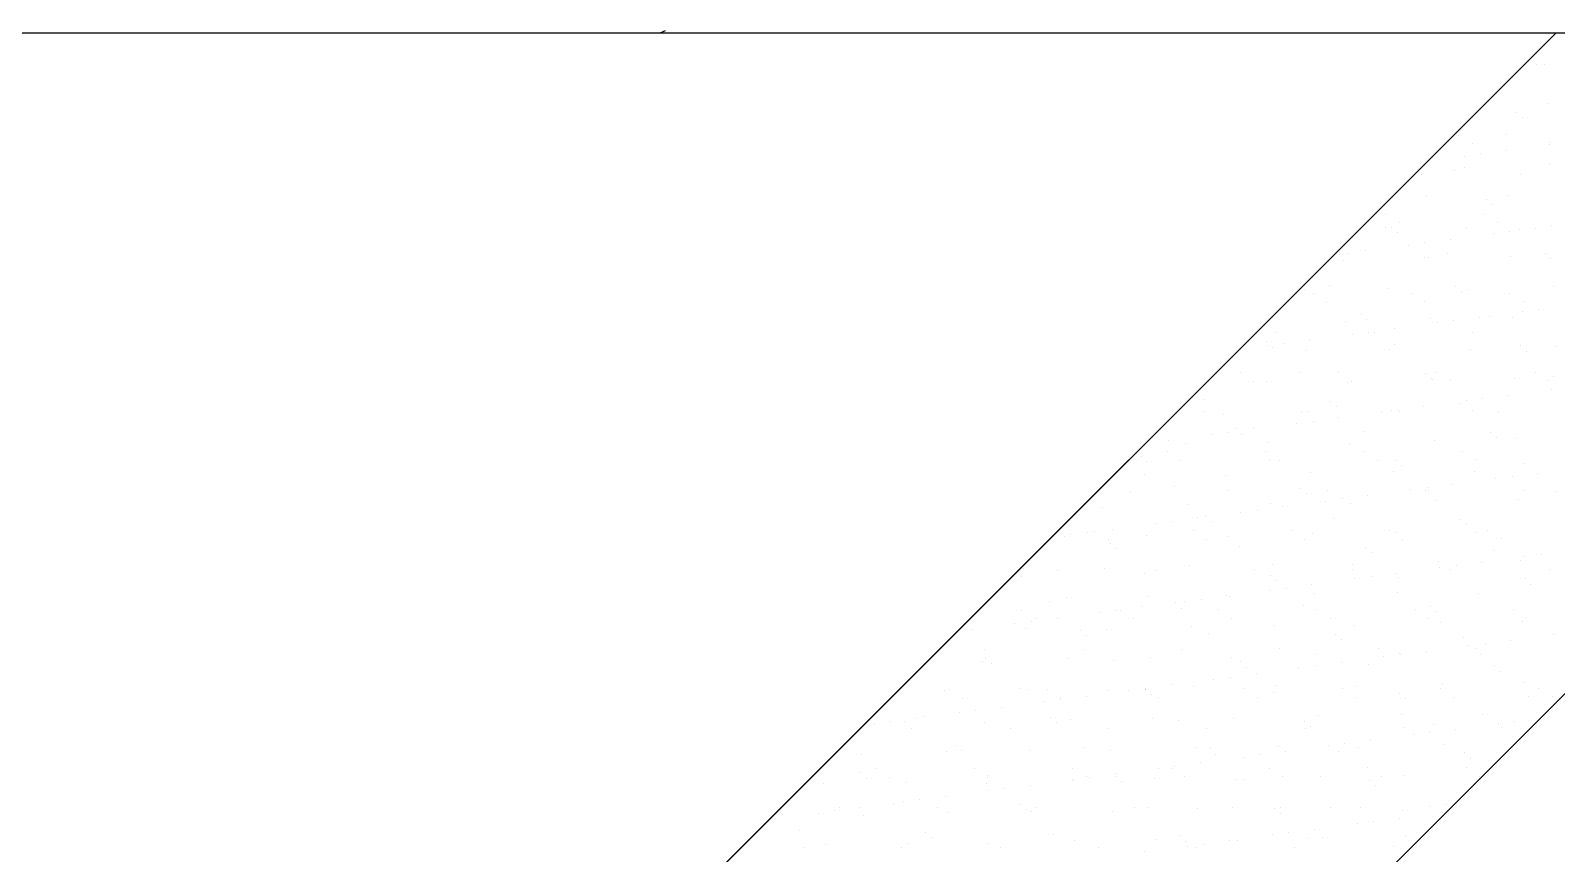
# Model space of a CAD drawing. Header units: millimetres. Extents: x 89805 to 1757503, y 48266 to 267832.
# Drawn here: x 954253.2 to 954736.5, y 160036 to 160296.8 of the extents above; entities that cross this region are included whole.
import ezdxf

# ---------------------------------------------------------------- set-up
doc = ezdxf.new("R2010")
doc.units = ezdxf.units.MM
doc.header["$LTSCALE"] = 1000
doc.layers.add('WALL', color=111, linetype='Continuous')

msp = doc.modelspace()

# ---------------------------------------------------------------- linework, layer by layer
at = {"color": 8, "ltscale": 0.7}
for p, q in [((954732.86, 160286.06), (954732.86, 160286.06)), ((954730.21, 160285.93), (954730.21, 160285.93)), ((954716.9, 160276.33), (954716.9, 160276.33)), ((954733.74, 160273.61), (954733.74, 160273.61)), ((954723.83, 160270.83), (954723.83, 160270.83)), ((954725.67, 160269.14), (954725.67, 160269.14)), ((954705.58, 160263.65), (954705.58, 160263.65)), ((954720.85, 160263.72), (954720.85, 160263.72)), ((954709.8, 160260.97), (954709.8, 160260.97)), ((954712.51, 160257.71), (954712.51, 160257.71)), ((954720.64, 160258.78), (954720.64, 160258.78)), ((954734.22, 160260.57), (954734.22, 160260.57)), ((954734.37, 160261.17), (954734.37, 160261.17)), ((954704.31, 160252.39), (954704.31, 160252.39)), ((954707.3, 160257.02), (954707.3, 160257.02)), ((954707.36, 160253.37), (954707.36, 160253.37)), ((954734.37, 160254.34), (954734.37, 160254.34)), ((954693.84, 160251.24), (954693.84, 160251.24)), ((954724.98, 160251.29), (954724.98, 160251.29)), ((954695.3, 160244.12), (954695.3, 160244.12)), ((954714.26, 160243.27), (954714.26, 160243.27)), ((954721.48, 160244.45), (954721.48, 160244.45)), ((954682.51, 160238.55), (954682.51, 160238.55)), ((954713.66, 160238.61), (954713.66, 160238.61)), ((954716.11, 160241.58), (954716.11, 160241.58)), ((954682.41, 160234.23), (954682.41, 160234.23)), ((954684.2, 160234.5), (954684.2, 160234.5)), ((954686.73, 160235.87), (954686.73, 160235.87)), ((954707.99, 160234.1), (954707.99, 160234.1)), ((954717.87, 160235.92), (954717.87, 160235.92)), ((954721.73, 160233.03), (954721.73, 160233.03)), ((954724.81, 160233.61), (954724.81, 160233.61)), ((954729.86, 160234.1), (954729.86, 160234.1)), ((954735, 160235.08), (954735, 160235.08)), ((954686.05, 160232.81), (954686.05, 160232.81)), ((954689.61, 160228.8), (954689.61, 160228.8)), ((954694.81, 160229.49), (954694.81, 160229.49)), ((954702.94, 160230.56), (954702.94, 160230.56)), ((954716.52, 160232.34), (954716.52, 160232.34)), ((954667.89, 160225.94), (954667.89, 160225.94)), ((954668.92, 160223.88), (954668.92, 160223.88)), ((954670.77, 160226.14), (954670.77, 160226.14)), ((954676.02, 160227.01), (954676.02, 160227.01)), ((954694.75, 160224.83), (954694.75, 160224.83)), ((954695.93, 160224.85), (954695.93, 160224.85)), ((954701.91, 160226.2), (954701.91, 160226.2)), ((954722.11, 160225.18), (954722.11, 160225.18)), ((954733.05, 160226.25), (954733.05, 160226.25)), ((954734.76, 160224.49), (954734.76, 160224.49)), ((954656.87, 160214.62), (954656.87, 160214.62)), ((954664.68, 160216.06), (954664.68, 160216.06)), ((954683.04, 160214.96), (954683.04, 160214.96)), ((954704.7, 160215.71), (954704.7, 160215.71)), ((954706.54, 160214.03), (954706.54, 160214.03)), ((954708.62, 160214.83), (954708.62, 160214.83)), ((954721.73, 160213.57), (954721.73, 160213.57)), ((954735.63, 160215.81), (954735.63, 160215.81)), ((954659.45, 160213.46), (954659.45, 160213.46)), ((954663.67, 160210.77), (954663.67, 160210.77)), ((954690.59, 160213.51), (954690.59, 160213.51)), ((954694.81, 160210.83), (954694.81, 160210.83)), ((954725.95, 160210.88), (954725.95, 160210.88)), ((954669.55, 160204.61), (954669.55, 160204.61)), ((954674.64, 160206.94), (954674.64, 160206.94)), ((954676.48, 160205.25), (954676.48, 160205.25)), ((954696.56, 160205.58), (954696.56, 160205.58)), ((954698.83, 160204.12), (954698.83, 160204.12)), ((954704.03, 160204.81), (954704.03, 160204.81)), ((954712.16, 160205.88), (954712.16, 160205.88)), ((954715.24, 160206.05), (954715.24, 160206.05)), ((954722.74, 160205.92), (954722.74, 160205.92)), ((954725.74, 160207.67), (954725.74, 160207.67)), ((954730.95, 160208.35), (954730.95, 160208.35)), ((954647.71, 160201.04), (954647.71, 160201.04)), ((954671.91, 160200.58), (954671.91, 160200.58)), ((954677.11, 160201.26), (954677.11, 160201.26)), ((954678.85, 160201.1), (954678.85, 160201.1)), ((954685.24, 160202.33), (954685.24, 160202.33)), ((954709.99, 160201.16), (954709.99, 160201.16)), ((954644.58, 160198.16), (954644.58, 160198.16)), ((954644.99, 160197.04), (954644.99, 160197.04)), ((954646.42, 160196.47), (954646.42, 160196.47)), ((954650.2, 160197.72), (954650.2, 160197.72)), ((954657.5, 160195.35), (954657.5, 160195.35)), ((954658.33, 160198.79), (954658.33, 160198.79)), ((954683.67, 160195.69), (954683.67, 160195.69)), ((954685.18, 160197.28), (954685.18, 160197.28)), ((954709.25, 160195.57), (954709.25, 160195.57)), ((954725.2, 160196.93), (954725.2, 160196.93)), ((954727.04, 160195.24), (954727.04, 160195.24)), ((954736.26, 160196.54), (954736.26, 160196.54)), ((954636.38, 160188.36), (954636.38, 160188.36)), ((954640.6, 160185.67), (954640.6, 160185.67)), ((954644.6, 160185.46), (954644.6, 160185.46)), ((954655.12, 160188.5), (954655.12, 160188.5)), ((954667.53, 160188.42), (954667.53, 160188.42)), ((954670.18, 160185.34), (954670.18, 160185.34)), ((954671.74, 160185.73), (954671.74, 160185.73)), ((954695.13, 160188.16), (954695.13, 160188.16)), ((954696.98, 160186.47), (954696.98, 160186.47)), ((954697.19, 160186.31), (954697.19, 160186.31)), ((954698.67, 160188.47), (954698.67, 160188.47)), ((954702.88, 160185.79), (954702.88, 160185.79)), ((954723.37, 160186.65), (954723.37, 160186.65)), ((954729.81, 160188.53), (954729.81, 160188.53)), ((954734.03, 160185.84), (954734.03, 160185.84)), ((954735.74, 160187.27), (954735.74, 160187.27)), ((954625.06, 160179.72), (954625.06, 160179.72)), ((954713.25, 160180.13), (954713.25, 160180.13)), ((954721.38, 160181.2), (954721.38, 160181.2)), ((954734.96, 160182.99), (954734.96, 160182.99)), ((954624.64, 160175.94), (954624.64, 160175.94)), ((954631.12, 160175.11), (954631.12, 160175.11)), ((954655.78, 160176), (954655.78, 160176)), ((954658.13, 160176.09), (954658.13, 160176.09)), ((954665.07, 160179.38), (954665.07, 160179.38)), ((954666.92, 160177.69), (954666.92, 160177.69)), ((954681.13, 160175.9), (954681.13, 160175.9)), ((954684.3, 160176.42), (954684.3, 160176.42)), ((954686.33, 160176.59), (954686.33, 160176.59)), ((954686.92, 160176.06), (954686.92, 160176.06)), ((954694.46, 160177.66), (954694.46, 160177.66)), ((954705.68, 160178.5), (954705.68, 160178.5)), ((954708.05, 160179.45), (954708.05, 160179.45)), ((954709.88, 160176.3), (954709.88, 160176.3)), ((954718.07, 160176.11), (954718.07, 160176.11)), ((954635.01, 160170.6), (954635.01, 160170.6)), ((954640.63, 160170.57), (954640.63, 160170.57)), ((954654.21, 160172.36), (954654.21, 160172.36)), ((954659.42, 160173.04), (954659.42, 160173.04)), ((954667.55, 160174.11), (954667.55, 160174.11)), ((954613.71, 160167.03), (954613.71, 160167.03)), ((954619.06, 160165.86), (954619.06, 160165.86)), ((954627.29, 160168.81), (954627.29, 160168.81)), ((954632.5, 160169.5), (954632.5, 160169.5)), ((954636.85, 160168.91), (954636.85, 160168.91)), ((954645.23, 160166.19), (954645.23, 160166.19)), ((954670.81, 160166.07), (954670.81, 160166.07)), ((954675.62, 160169.72), (954675.62, 160169.72)), ((954697.82, 160167.04), (954697.82, 160167.04)), ((954715.63, 160169.37), (954715.63, 160169.37)), ((954717.47, 160167.69), (954717.47, 160167.69)), ((954724, 160167.38), (954724, 160167.38)), ((954604.95, 160161.83), (954604.95, 160161.83)), ((954613.32, 160163.26), (954613.32, 160163.26)), ((954617.54, 160160.57), (954617.54, 160160.57)), ((954644.46, 160163.32), (954644.46, 160163.32)), ((954645.55, 160160.94), (954645.55, 160160.94)), ((954648.68, 160160.63), (954648.68, 160160.63)), ((954675.6, 160163.37), (954675.6, 160163.37)), ((954679.82, 160160.69), (954679.82, 160160.69)), ((954685.57, 160160.6), (954685.57, 160160.6)), ((954706.74, 160163.43), (954706.74, 160163.43)), ((954710.96, 160160.74), (954710.96, 160160.74)), ((954606.17, 160155.97), (954606.17, 160155.97)), ((954606.79, 160160.14), (954606.79, 160160.14)), ((954631.75, 160155.85), (954631.75, 160155.85)), ((954658.76, 160156.82), (954658.76, 160156.82)), ((954684.93, 160157.15), (954684.93, 160157.15)), ((954687.41, 160158.91), (954687.41, 160158.91)), ((954710.51, 160157.03), (954710.51, 160157.03)), ((954726.17, 160159.71), (954726.17, 160159.71)), ((954730.6, 160156.52), (954730.6, 160156.52)), ((954601.58, 160150.85), (954601.58, 160150.85)), ((954615.49, 160152.16), (954615.49, 160152.16)), ((954632.72, 160150.9), (954632.72, 160150.9)), ((954655.51, 160151.82), (954655.51, 160151.82)), ((954663.86, 160150.96), (954663.86, 160150.96)), ((954690.35, 160151.22), (954690.35, 160151.22)), ((954695, 160151.02), (954695, 160151.02)), ((954695.55, 160151.91), (954695.55, 160151.91)), ((954696.11, 160150.94), (954696.11, 160150.94)), ((954703.68, 160152.98), (954703.68, 160152.98)), ((954717.27, 160154.77), (954717.27, 160154.77)), ((954722.47, 160155.45), (954722.47, 160155.45)), ((954726.14, 160151.07), (954726.14, 160151.07)), ((954619.69, 160146.59), (954619.69, 160146.59)), ((954645.86, 160146.93), (954645.86, 160146.93)), ((954649.85, 160145.89), (954649.85, 160145.89)), ((954657.35, 160150.13), (954657.35, 160150.13)), ((954663.43, 160147.68), (954663.43, 160147.68)), ((954668.64, 160148.37), (954668.64, 160148.37)), ((954671.44, 160146.8), (954671.44, 160146.8)), ((954676.77, 160149.44), (954676.77, 160149.44)), ((954698.45, 160147.78), (954698.45, 160147.78)), ((954724.63, 160148.11), (954724.63, 160148.11)), ((954736.13, 160150.59), (954736.13, 160150.59)), ((954585.43, 160143.39), (954585.43, 160143.39)), ((954592.68, 160145.62), (954592.68, 160145.62)), ((954614.8, 160141.28), (954614.8, 160141.28)), ((954622.93, 160142.35), (954622.93, 160142.35)), ((954625.45, 160143.04), (954625.45, 160143.04)), ((954627.29, 160141.36), (954627.29, 160141.36)), ((954636.51, 160144.14), (954636.51, 160144.14)), ((954641.72, 160144.82), (954641.72, 160144.82)), ((954666.05, 160142.16), (954666.05, 160142.16)), ((954706.07, 160141.82), (954706.07, 160141.82)), ((954580.62, 160136.37), (954580.62, 160136.37)), ((954582.68, 160137.05), (954582.68, 160137.05)), ((954587.88, 160137.73), (954587.88, 160137.73)), ((954590.25, 160138.16), (954590.25, 160138.16)), ((954596.01, 160138.8), (954596.01, 160138.8)), ((954606.8, 160136.7), (954606.8, 160136.7)), ((954609.6, 160140.59), (954609.6, 160140.59)), ((954621.4, 160138.22), (954621.4, 160138.22)), ((954632.38, 160136.58), (954632.38, 160136.58)), ((954652.54, 160138.28), (954652.54, 160138.28)), ((954659.39, 160137.55), (954659.39, 160137.55)), ((954683.68, 160138.33), (954683.68, 160138.33)), ((954685.56, 160137.88), (954685.56, 160137.88)), ((954707.91, 160140.13), (954707.91, 160140.13)), ((954711.14, 160137.76), (954711.14, 160137.76)), ((954714.82, 160138.39), (954714.82, 160138.39)), ((954594.47, 160135.48), (954594.47, 160135.48)), ((954595.39, 160134.27), (954595.39, 160134.27)), ((954597.23, 160132.58), (954597.23, 160132.58)), ((954625.61, 160135.53), (954625.61, 160135.53)), ((954635.99, 160133.38), (954635.99, 160133.38)), ((954656.75, 160135.59), (954656.75, 160135.59)), ((954676, 160133.04), (954676, 160133.04)), ((954687.9, 160135.65), (954687.9, 160135.65)), ((954716.61, 160132.16), (954716.61, 160132.16)), ((954719.04, 160135.7), (954719.04, 160135.7)), ((954620.32, 160127.32), (954620.32, 160127.32)), ((954646.49, 160127.66), (954646.49, 160127.66)), ((954672.07, 160127.54), (954672.07, 160127.54)), ((954677.85, 160131.35), (954677.85, 160131.35)), ((954699.08, 160128.51), (954699.08, 160128.51)), ((954699.57, 160126.55), (954699.57, 160126.55)), ((954704.77, 160127.23), (954704.77, 160127.23)), ((954712.9, 160128.3), (954712.9, 160128.3)), ((954725.26, 160128.84), (954725.26, 160128.84)), ((954726.49, 160130.09), (954726.49, 160130.09)), ((954731.69, 160130.78), (954731.69, 160130.78)), ((954567.17, 160123.8), (954567.17, 160123.8)), ((954567.73, 160126.47), (954567.73, 160126.47)), ((954578.51, 160125.75), (954578.51, 160125.75)), ((954593.31, 160126.35), (954593.31, 160126.35)), ((954605.93, 160124.61), (954605.93, 160124.61)), ((954609.65, 160125.81), (954609.65, 160125.81)), ((954640.79, 160125.86), (954640.79, 160125.86)), ((954645.94, 160124.26), (954645.94, 160124.26)), ((954647.79, 160122.57), (954647.79, 160122.57)), ((954671.94, 160125.92), (954671.94, 160125.92)), ((954672.65, 160123), (954672.65, 160123)), ((954677.86, 160123.69), (954677.86, 160123.69)), ((954685.99, 160124.76), (954685.99, 160124.76)), ((954686.55, 160123.38), (954686.55, 160123.38)), ((954703.08, 160125.98), (954703.08, 160125.98)), ((954726.56, 160123.04), (954726.56, 160123.04)), ((954734.22, 160126.03), (954734.22, 160126.03)), ((954581.25, 160117.1), (954581.25, 160117.1)), ((954607.43, 160117.43), (954607.43, 160117.43)), ((954632.15, 160117.67), (954632.15, 160117.67)), ((954633.01, 160117.31), (954633.01, 160117.31)), ((954645.73, 160119.46), (954645.73, 160119.46)), ((954650.94, 160120.14), (954650.94, 160120.14)), ((954659.07, 160121.21), (954659.07, 160121.21)), ((954660.02, 160118.28), (954660.02, 160118.28)), ((954686.19, 160118.62), (954686.19, 160118.62)), ((954711.77, 160118.49), (954711.77, 160118.49)), ((954728.4, 160121.35), (954728.4, 160121.35)), ((954567.19, 160113.07), (954567.19, 160113.07)), ((954575.87, 160115.83), (954575.87, 160115.83)), ((954591.9, 160112.37), (954591.9, 160112.37)), ((954597.1, 160113.06), (954597.1, 160113.06)), ((954598.33, 160113.12), (954598.33, 160113.12)), ((954605.23, 160114.13), (954605.23, 160114.13)), ((954615.88, 160115.49), (954615.88, 160115.49)), ((954617.72, 160113.8), (954617.72, 160113.8)), ((954618.82, 160115.91), (954618.82, 160115.91)), ((954624.02, 160116.6), (954624.02, 160116.6)), ((954629.47, 160113.18), (954629.47, 160113.18)), ((954656.49, 160114.6), (954656.49, 160114.6)), ((954660.61, 160113.24), (954660.61, 160113.24)), ((954691.75, 160113.29), (954691.75, 160113.29)), ((954696.5, 160114.26), (954696.5, 160114.26)), ((954698.34, 160112.57), (954698.34, 160112.57)), ((954722.9, 160113.35), (954722.9, 160113.35)), ((954564.98, 160108.83), (954564.98, 160108.83)), ((954568.36, 160107.21), (954568.36, 160107.21)), ((954570.19, 160109.51), (954570.19, 160109.51)), ((954571.41, 160110.38), (954571.41, 160110.38)), ((954578.32, 160110.58), (954578.32, 160110.58)), ((954602.55, 160110.44), (954602.55, 160110.44)), ((954620.95, 160108.06), (954620.95, 160108.06)), ((954633.69, 160110.49), (954633.69, 160110.49)), ((954647.12, 160108.39), (954647.12, 160108.39)), ((954664.83, 160110.55), (954664.83, 160110.55)), ((954672.7, 160108.27), (954672.7, 160108.27)), ((954695.97, 160110.61), (954695.97, 160110.61)), ((954699.71, 160109.24), (954699.71, 160109.24)), ((954725.89, 160109.57), (954725.89, 160109.57)), ((954727.11, 160110.66), (954727.11, 160110.66)), ((954551.4, 160107.04), (954551.4, 160107.04)), ((954585.82, 160106.71), (954585.82, 160106.71)), ((954587.66, 160105.02), (954587.66, 160105.02)), ((954593.94, 160107.08), (954593.94, 160107.08)), ((954626.42, 160105.83), (954626.42, 160105.83)), ((954666.44, 160105.48), (954666.44, 160105.48)), ((954668.28, 160103.79), (954668.28, 160103.79)), ((954707.04, 160104.6), (954707.04, 160104.6)), ((954713.99, 160102.55), (954713.99, 160102.55)), ((954722.12, 160103.62), (954722.12, 160103.62)), ((954735.71, 160105.41), (954735.71, 160105.41)), ((954555.45, 160100.65), (954555.45, 160100.65)), ((954555.76, 160097.93), (954555.76, 160097.93)), ((954581.88, 160097.83), (954581.88, 160097.83)), ((954586.59, 160100.71), (954586.59, 160100.71)), ((954608.06, 160098.16), (954608.06, 160098.16)), ((954617.73, 160100.76), (954617.73, 160100.76)), ((954633.64, 160098.04), (954633.64, 160098.04)), ((954648.87, 160100.82), (954648.87, 160100.82)), ((954660.65, 160099.01), (954660.65, 160099.01)), ((954680.01, 160100.88), (954680.01, 160100.88)), ((954681.87, 160098.32), (954681.87, 160098.32)), ((954686.82, 160099.35), (954686.82, 160099.35)), ((954687.08, 160099.01), (954687.08, 160099.01)), ((954695.21, 160100.08), (954695.21, 160100.08)), ((954708.79, 160101.87), (954708.79, 160101.87)), ((954711.15, 160100.93), (954711.15, 160100.93)), ((954712.4, 160099.22), (954712.4, 160099.22)), ((954554.87, 160096.86), (954554.87, 160096.86)), ((954557.6, 160096.24), (954557.6, 160096.24)), ((954596.36, 160097.05), (954596.36, 160097.05)), ((954636.38, 160096.7), (954636.38, 160096.7)), ((954638.22, 160095.02), (954638.22, 160095.02)), ((954641.37, 160092.99), (954641.37, 160092.99)), ((954654.95, 160094.78), (954654.95, 160094.78)), ((954660.16, 160095.47), (954660.16, 160095.47)), ((954668.29, 160096.54), (954668.29, 160096.54)), ((954676.98, 160095.82), (954676.98, 160095.82)), ((954717, 160095.48), (954717, 160095.48)), ((954718.84, 160093.79), (954718.84, 160093.79)), ((954544.12, 160087.97), (954544.12, 160087.97)), ((954566.3, 160088.27), (954566.3, 160088.27)), ((954568.99, 160087.94), (954568.99, 160087.94)), ((954575.27, 160088.03), (954575.27, 160088.03)), ((954606.32, 160088.38), (954606.32, 160088.38)), ((954606.32, 160087.93), (954606.32, 160087.93)), ((954606.41, 160088.08), (954606.41, 160088.08)), ((954614.45, 160089.45), (954614.45, 160089.45)), ((954621.58, 160088.79), (954621.58, 160088.79)), ((954628.04, 160091.24), (954628.04, 160091.24)), ((954633.24, 160091.92), (954633.24, 160091.92)), ((954637.55, 160088.14), (954637.55, 160088.14)), ((954647.75, 160089.12), (954647.75, 160089.12)), ((954668.69, 160088.19), (954668.69, 160088.19)), ((954673.33, 160089), (954673.33, 160089)), ((954699.83, 160088.25), (954699.83, 160088.25)), ((954700.34, 160089.97), (954700.34, 160089.97)), ((954726.52, 160090.31), (954726.52, 160090.31)), ((954730.97, 160088.31), (954730.97, 160088.31)), ((954542.81, 160087.6), (954542.81, 160087.6)), ((954548.34, 160085.28), (954548.34, 160085.28)), ((954574.2, 160084.15), (954574.2, 160084.15)), ((954579.41, 160084.83), (954579.41, 160084.83)), ((954579.48, 160085.34), (954579.48, 160085.34)), ((954587.54, 160085.91), (954587.54, 160085.91)), ((954594.57, 160087.81), (954594.57, 160087.81)), ((954601.12, 160087.69), (954601.12, 160087.69)), ((954608.16, 160086.24), (954608.16, 160086.24)), ((954610.62, 160085.4), (954610.62, 160085.4)), ((954641.77, 160085.45), (954641.77, 160085.45)), ((954646.92, 160087.04), (954646.92, 160087.04)), ((954672.91, 160085.51), (954672.91, 160085.51)), ((954686.94, 160086.7), (954686.94, 160086.7)), ((954688.78, 160085.01), (954688.78, 160085.01)), ((954704.05, 160085.56), (954704.05, 160085.56)), ((954727.54, 160085.82), (954727.54, 160085.82)), ((954735.19, 160085.62), (954735.19, 160085.62)), ((954533.7, 160078.82), (954533.7, 160078.82)), ((954536.24, 160079.49), (954536.24, 160079.49)), ((954547.28, 160080.61), (954547.28, 160080.61)), ((954552.49, 160081.29), (954552.49, 160081.29)), ((954560.62, 160082.36), (954560.62, 160082.36)), ((954576.26, 160079.15), (954576.26, 160079.15)), ((954582.51, 160078.56), (954582.51, 160078.56)), ((954608.69, 160078.9), (954608.69, 160078.9)), ((954616.86, 160078.27), (954616.86, 160078.27)), ((954634.27, 160078.77), (954634.27, 160078.77)), ((954661.28, 160079.75), (954661.28, 160079.75)), ((954687.45, 160080.08), (954687.45, 160080.08)), ((954713.03, 160079.96), (954713.03, 160079.96)), ((954731.34, 160078.95), (954731.34, 160078.95)), ((954520.36, 160077.06), (954520.36, 160077.06)), ((954525.57, 160077.75), (954525.57, 160077.75)), ((954529.92, 160077.71), (954529.92, 160077.71)), ((954532.38, 160075.55), (954532.38, 160075.55)), ((954555.5, 160077.59), (954555.5, 160077.59)), ((954563.52, 160075.61), (954563.52, 160075.61)), ((954578.1, 160077.46), (954578.1, 160077.46)), ((954594.66, 160075.67), (954594.66, 160075.67)), ((954625.8, 160075.72), (954625.8, 160075.72)), ((954656.87, 160077.92), (954656.87, 160077.92)), ((954656.95, 160075.78), (954656.95, 160075.78)), ((954658.72, 160076.23), (954658.72, 160076.23)), ((954688.09, 160075.84), (954688.09, 160075.84)), ((954691.09, 160073.65), (954691.09, 160073.65)), ((954696.3, 160074.33), (954696.3, 160074.33)), ((954697.48, 160077.04), (954697.48, 160077.04)), ((954704.43, 160075.4), (954704.43, 160075.4)), ((954718.01, 160077.19), (954718.01, 160077.19)), ((954719.23, 160075.89), (954719.23, 160075.89)), ((954723.21, 160077.88), (954723.21, 160077.88)), ((954546.19, 160070.37), (954546.19, 160070.37)), ((954548.04, 160068.69), (954548.04, 160068.69)), ((954569.62, 160068.67), (954569.62, 160068.67)), ((954586.8, 160069.49), (954586.8, 160069.49)), ((954595.2, 160068.55), (954595.2, 160068.55)), ((954622.21, 160069.52), (954622.21, 160069.52)), ((954626.81, 160069.15), (954626.81, 160069.15)), ((954648.38, 160069.85), (954648.38, 160069.85)), ((954664.17, 160070.1), (954664.17, 160070.1)), ((954669.38, 160070.79), (954669.38, 160070.79)), ((954673.96, 160069.73), (954673.96, 160069.73)), ((954677.51, 160071.86), (954677.51, 160071.86)), ((954700.97, 160070.7), (954700.97, 160070.7)), ((954516.43, 160067.36), (954516.43, 160067.36)), ((954543.44, 160068.34), (954543.44, 160068.34)), ((954615.54, 160063.7), (954615.54, 160063.7)), ((954623.67, 160064.77), (954623.67, 160064.77)), ((954628.66, 160067.46), (954628.66, 160067.46)), ((954637.26, 160066.56), (954637.26, 160066.56)), ((954642.46, 160067.24), (954642.46, 160067.24)), ((954650.59, 160068.32), (954650.59, 160068.32)), ((954667.42, 160068.26), (954667.42, 160068.26)), ((954707.43, 160067.92), (954707.43, 160067.92)), ((954709.27, 160066.23), (954709.27, 160066.23)), ((954516.13, 160061.6), (954516.13, 160061.6)), ((954517.98, 160059.91), (954517.98, 160059.91)), ((954521.06, 160062.87), (954521.06, 160062.87)), ((954525.28, 160060.18), (954525.28, 160060.18)), ((954552.2, 160062.93), (954552.2, 160062.93)), ((954556.42, 160060.24), (954556.42, 160060.24)), ((954556.74, 160060.71), (954556.74, 160060.71)), ((954583.14, 160059.29), (954583.14, 160059.29)), ((954583.34, 160062.98), (954583.34, 160062.98)), ((954583.42, 160059.47), (954583.42, 160059.47)), ((954587.56, 160060.3), (954587.56, 160060.3)), ((954588.63, 160060.16), (954588.63, 160060.16)), ((954596.75, 160060.37), (954596.75, 160060.37)), ((954596.76, 160061.23), (954596.76, 160061.23)), ((954609.32, 160059.63), (954609.32, 160059.63)), ((954610.34, 160063.02), (954610.34, 160063.02)), ((954614.48, 160063.04), (954614.48, 160063.04)), ((954618.7, 160060.35), (954618.7, 160060.35)), ((954634.9, 160059.5), (954634.9, 160059.5)), ((954637.36, 160059.49), (954637.36, 160059.49)), ((954645.62, 160063.1), (954645.62, 160063.1)), ((954649.84, 160060.41), (954649.84, 160060.41)), ((954661.91, 160060.48), (954661.91, 160060.48)), ((954676.77, 160063.15), (954676.77, 160063.15)), ((954677.37, 160059.14), (954677.37, 160059.14)), ((954680.98, 160060.47), (954680.98, 160060.47)), ((954688.08, 160060.81), (954688.08, 160060.81)), ((954707.91, 160063.21), (954707.91, 160063.21)), ((954712.12, 160060.52), (954712.12, 160060.52)), ((954504.37, 160058.11), (954504.37, 160058.11)), ((954530.55, 160058.44), (954530.55, 160058.44)), ((954542.92, 160054.14), (954542.92, 160054.14)), ((954556.13, 160058.32), (954556.13, 160058.32)), ((954556.5, 160055.93), (954556.5, 160055.93)), ((954561.71, 160056.61), (954561.71, 160056.61)), ((954569.84, 160057.68), (954569.84, 160057.68)), ((954598.59, 160058.68), (954598.59, 160058.68)), ((954679.21, 160057.45), (954679.21, 160057.45)), ((954507.87, 160049.53), (954507.87, 160049.53)), ((954509.32, 160050.46), (954509.32, 160050.46)), ((954516, 160050.6), (954516, 160050.6)), ((954526.68, 160051.94), (954526.68, 160051.94)), ((954529.58, 160052.38), (954529.58, 160052.38)), ((954534.79, 160053.07), (954534.79, 160053.07)), ((954540.46, 160050.51), (954540.46, 160050.51)), ((954566.69, 160051.59), (954566.69, 160051.59)), ((954568.53, 160049.9), (954568.53, 160049.9)), ((954570.25, 160049.4), (954570.25, 160049.4)), ((954571.6, 160050.57), (954571.6, 160050.57)), ((954595.83, 160049.28), (954595.83, 160049.28)), ((954602.74, 160050.63), (954602.74, 160050.63)), ((954607.29, 160050.71), (954607.29, 160050.71)), ((954622.84, 160050.25), (954622.84, 160050.25)), ((954633.88, 160050.68), (954633.88, 160050.68)), ((954647.31, 160050.37), (954647.31, 160050.37)), ((954649.01, 160050.58), (954649.01, 160050.58)), ((954665.02, 160050.74), (954665.02, 160050.74)), ((954674.59, 160050.46), (954674.59, 160050.46)), ((954687.91, 160049.48), (954687.91, 160049.48)), ((954696.16, 160050.8), (954696.16, 160050.8)), ((954701.6, 160051.44), (954701.6, 160051.44)), ((954489.08, 160047.05), (954489.08, 160047.05)), ((954491.48, 160048.22), (954491.48, 160048.22)), ((954502.67, 160048.84), (954502.67, 160048.84)), ((954517.06, 160048.09), (954517.06, 160048.09)), ((954544.07, 160049.07), (954544.07, 160049.07)), ((954649.15, 160048.68), (954649.15, 160048.68)), ((954673.39, 160045.43), (954673.39, 160045.43)), ((954678.6, 160046.11), (954678.6, 160046.11)), ((954686.73, 160047.18), (954686.73, 160047.18)), ((954700.31, 160048.97), (954700.31, 160048.97)), ((954496.61, 160043.16), (954496.61, 160043.16)), ((954536.63, 160042.82), (954536.63, 160042.82)), ((954538.47, 160041.13), (954538.47, 160041.13)), ((954577.23, 160041.93), (954577.23, 160041.93)), ((954583.77, 160040.02), (954583.77, 160040.02)), ((954609.95, 160040.36), (954609.95, 160040.36)), ((954617.25, 160041.59), (954617.25, 160041.59)), ((954619.09, 160039.9), (954619.09, 160039.9)), ((954632.89, 160040.09), (954632.89, 160040.09)), ((954635.53, 160040.24), (954635.53, 160040.24)), ((954646.48, 160041.88), (954646.48, 160041.88)), ((954651.68, 160042.57), (954651.68, 160042.57)), ((954657.85, 160040.7), (954657.85, 160040.7)), ((954659.81, 160043.64), (954659.81, 160043.64)), ((954662.54, 160041.21), (954662.54, 160041.21)), ((954688.71, 160041.54), (954688.71, 160041.54)), ((954497.99, 160037.77), (954497.99, 160037.77)), ((954505, 160038.84), (954505, 160038.84)), ((954529.14, 160037.83), (954529.14, 160037.83)), ((954531.18, 160039.17), (954531.18, 160039.17)), ((954556.76, 160039.05), (954556.76, 160039.05)), ((954560.28, 160037.89), (954560.28, 160037.89)), ((954591.42, 160037.94), (954591.42, 160037.94)), ((954605.98, 160036.55), (954605.98, 160036.55)), ((954619.56, 160038.34), (954619.56, 160038.34)), ((954622.56, 160038), (954622.56, 160038)), ((954624.76, 160039.02), (954624.76, 160039.02)), ((954653.7, 160038.06), (954653.7, 160038.06)), ((954684.84, 160038.11), (954684.84, 160038.11))]:
    msp.add_line(p, q, dxfattribs=at)
at = {"color": 3, "ltscale": 0.7}
msp.add_lwpolyline([(954736.46, 160296.09), (950592.14, 156151.82), (950698.2, 156045.75), (954948.59, 160296.09)], dxfattribs=at)
at = {"layer": 'WALL', "color": 4, "ltscale": 0.7}
for p, q in [((953386.61, 160296.09), (955125.37, 160296.09)), ((954452.62, 160296.09), (954454.32, 160296.8))]:
    msp.add_line(p, q, dxfattribs=at)
msp.add_lwpolyline([(950586.59, 156146.27), (954736.46, 160296.09)], dxfattribs=at)
msp.add_lwpolyline([(950586.59, 156146.27), (954736.46, 160296.09)], dxfattribs=at)

doc.saveas('drawing.dxf')
